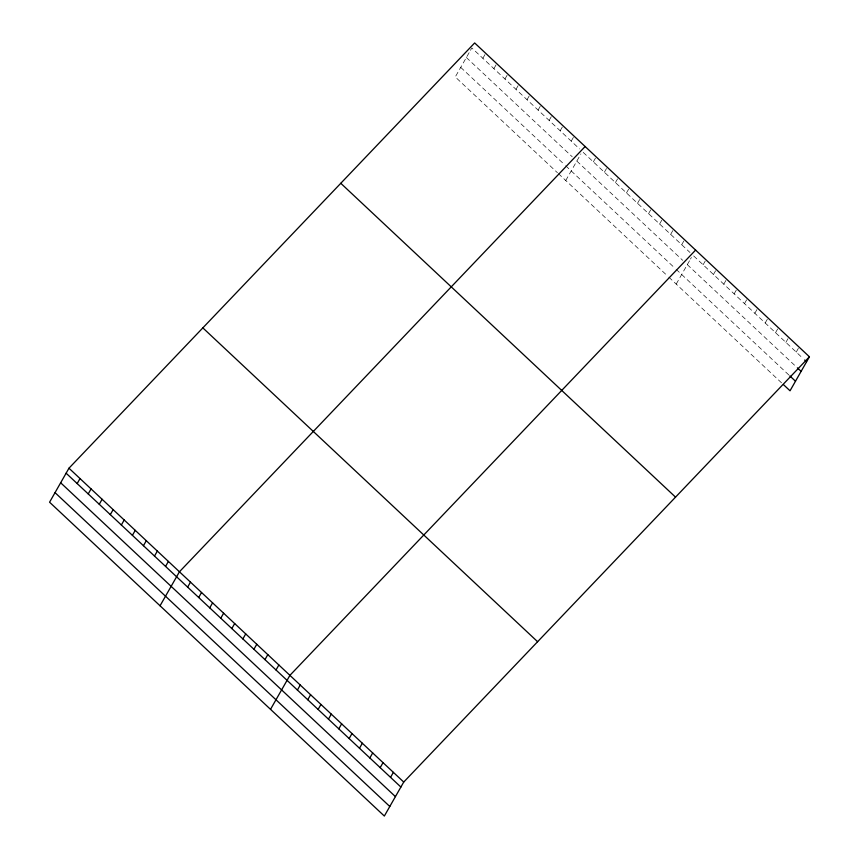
<?xml version="1.0" encoding="UTF-8"?>
<svg xmlns="http://www.w3.org/2000/svg" width="859" height="859" viewBox="0 0 859 859"><rect width="100%" height="100%" fill="white"/><g stroke="black" fill="none" stroke-linecap="round" stroke-linejoin="round"><path stroke-width="0.64" stroke-dasharray="4.29 3.22" d="M469.089 52.732L455.27 76.945L557.459 172.745M470.453 50.337L471.816 47.943L579.524 148.918M482.865 58.305L485.142 54.31M493.904 68.656L496.76 63.663M504.952 79.017L507.809 74.024M516.001 89.368L518.847 84.375M527.05 99.73L529.896 94.737M538.099 110.081L540.945 105.088M549.148 120.443L551.993 115.45M560.186 130.793L563.042 125.801M571.235 141.155L574.091 136.162M565.748 180.508L580.92 153.901M593.333 161.868L596.178 156.875M604.382 172.23L607.227 167.237M615.431 182.58L618.276 177.588M626.469 192.942L629.325 187.949M637.518 203.293L640.363 198.3M648.566 213.655L651.412 208.662M659.615 224.006L662.461 219.013M670.664 234.367L673.51 229.374M681.713 244.718L684.559 239.725M676.216 284.082L690.024 259.869M690.486 259.064L691.388 257.475M703.102 264.776L705.948 259.783M713.453 274.483L716.299 269.49M723.793 284.179L726.65 279.186M734.144 293.885L736.99 288.892M744.495 303.581L747.341 298.588M754.836 313.288L757.681 308.295M765.186 322.984L768.032 317.991M775.537 332.691L778.383 327.698M785.878 342.387L788.723 337.394M796.229 352.083L799.074 347.09M583.207 152.376L689.992 252.492M693.696 255.961L802.811 358.257M466.351 57.51L572.223 156.767M576.829 161.084L682.69 260.331M687.297 264.647L796.411 366.943M460.735 67.378L564.76 164.896M565.684 165.766L675.228 268.47M676.151 269.329L788.906 375.05M558.382 173.604L667.926 276.319M668.85 277.178L781.561 382.856"/><path stroke-width="1.29" d="M68.967 468.209L49.575 502.204L384.338 816.05L403.73 782.055L809.425 356.796L474.662 42.95L68.967 468.209L403.73 782.055M77.17 483.563L80.016 478.57M88.219 493.914L91.065 488.921M99.257 504.276L102.114 499.283M110.306 514.627L113.152 509.634M121.355 524.989L124.201 519.996M132.404 535.35L135.25 530.357M143.453 545.701L146.298 540.708M154.502 556.063L157.347 551.07M165.54 566.414L168.396 561.421M160.053 605.778L179.434 571.783L585.129 146.524M187.638 587.126L190.483 582.134M198.687 597.488L201.532 592.495M209.736 607.839L212.581 602.846M220.784 618.201L223.63 613.208M231.823 628.552L234.679 623.57M242.872 638.913L245.717 633.921M253.92 649.275L256.766 644.282M264.969 659.626L267.815 654.633M276.018 669.988L278.864 664.995M270.521 709.341L289.913 675.346L695.607 250.087M297.407 690.045L300.253 685.053M307.758 699.741L310.604 694.748M318.098 709.448L320.955 704.455M328.449 719.144L331.295 714.151M338.8 728.84L341.646 723.847M349.141 738.547L351.997 733.554M359.492 748.243L362.337 743.25M369.842 757.949L372.688 752.956M380.183 767.645L383.028 762.652M390.534 777.352L393.379 772.359M809.425 356.796L790.033 390.791L783.451 384.617M804.69 360.028L806.569 361.789M797.356 367.835L801.114 371.356M789.851 375.931L795.488 381.213M340.787 183.289L675.539 497.136M202.842 327.88L537.605 641.716M66.122 473.202L400.885 787.048M60.667 482.779L395.419 796.615M55.04 492.637L389.793 806.483"/></g></svg>
